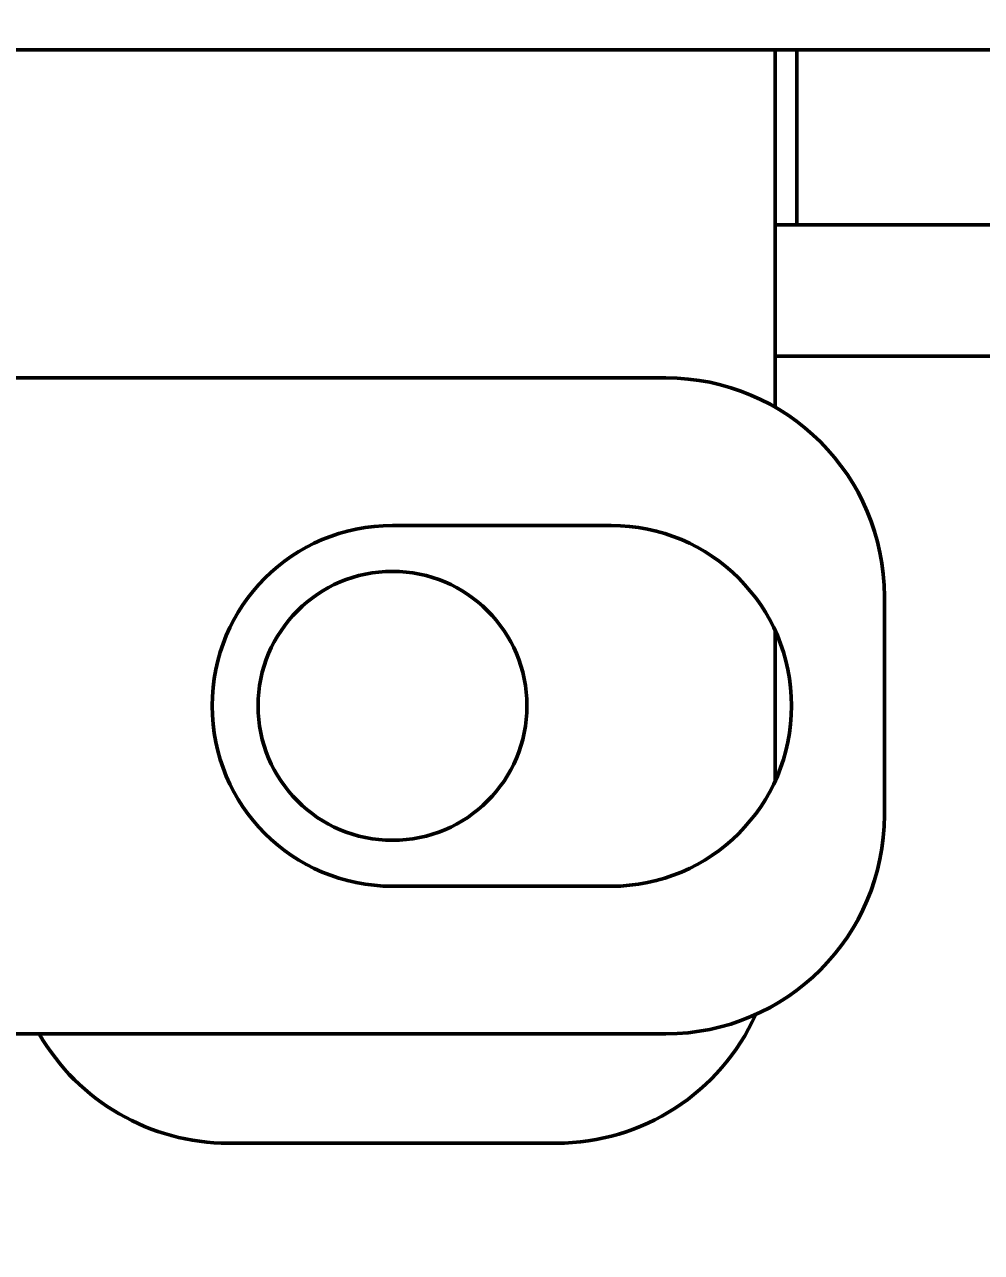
# Model space of a CAD drawing. Header units: millimetres. Extents: x 3100 to 5091, y 868 to 1900.
# Drawn here: x 3456.07 to 3464.83, y 1681.03 to 1692.26 of the extents above; entities that cross this region are included whole.
import ezdxf

# ---------------------------------------------------------------- set-up
doc = ezdxf.new("R2010")
doc.units = ezdxf.units.MM
doc.header["$LTSCALE"] = 1.8
doc.layers.add('외형선(ISO)', color=7, linetype='Continuous', lineweight=50)
doc.layers.add('치수(ISO)', color=7, linetype='Continuous', lineweight=25)
doc.styles.add('레이블 문자 (JIS)', font='')
doc.styles.get('레이블 문자 (JIS)').set_extended_font_data('Gulim')
doc.dimstyles.new('복사 대상기본값 (JIS)', dxfattribs={"dimscale": 1.5, "dimtxt": 3, "dimasz": 2, "dimexe": 1, "dimexo": 0.5, "dimgap": 0.8, "dimtad": 1, "dimdsep": 46, "dimtxsty": '레이블 문자 (JIS)', "dimblk": 'Filled-1', "dimcen": 0.09, "dimdle": 10, "dimclrd": 256, "dimclre": 256, "dimclrt": 256, "dimazin": 2, "dimtfac": 0.666667, "dimtmove": 0, "dimatfit": 3, "dimldrblk": 'OPEN', "dimfxl": 1, "dimtolj": 1, "dimtzin": 0, "dimlwd": -1, "dimlwe": -1, "dimarcsym": 0})

# ---------------------------------------------------------------- blocks, each defined once
blk = doc.blocks.new('Filled-1')
at = {"color": 0}
for p, q in [((0, 0), (-1, 0.1)), ((-1, 0.1), (-1, -0.1)), ((-1, 0), (0, 0)), ((-1, -0.1), (0, 0))]:
    blk.add_line(p, q, dxfattribs=at)
at = {"color": 0, "flags": 128}
blk.add_lwpolyline([(-1, -0.1), (0, 0), (-1, 0.1), (-1, -0.1)], dxfattribs=at)
at = {"color": 0}
blk.add_solid([(-1, -0.1), (0, 0), (-1, 0.1), (-1, -0.1)], dxfattribs=at)
blk = doc.blocks.new('*D693')
at = {"layer": 'Defpoints', "color": 0}
for p in [(3578.14, 1717.158), (3259.14, 1689.026), (3578.14, 1681.026)]:
    blk.add_point(p, dxfattribs=at)
at = {"layer": '치수(ISO)'}
for p, q in [((3259.14, 1689.776), (3259.14, 1718.658)), ((3578.14, 1681.776), (3578.14, 1718.658)), ((3262.14, 1717.158), (3575.14, 1717.158))]:
    blk.add_line(p, q, dxfattribs=at)
at = {"layer": '치수(ISO)', "linetype": 'ByBlock', "xscale": 3, "yscale": 3, "zscale": 3, "rotation": 180}
blk.add_blockref('Filled-1', (3259.14, 1717.158), dxfattribs=at)
at = {"layer": '치수(ISO)', "linetype": 'ByBlock', "xscale": 3, "yscale": 3, "zscale": 3}
blk.add_blockref('Filled-1', (3578.14, 1717.158), dxfattribs=at)
at = {"layer": '치수(ISO)', "insert": (3418.66, 1727.868), "char_height": 15, "attachment_point": 5, "style": '레이블 문자 (JIS)'}
blk.add_mtext('\\A1;319', dxfattribs=at)
blk = doc.blocks.new('_Open')
at = {"color": 0, "linetype": 'ByBlock', "lineweight": -2}
for p, q in [((-1, 0.1667), (0, 0)), ((-1, -0.1667), (0, 0)), ((0, 0), (-1, 0))]:
    blk.add_line(p, q, dxfattribs=at)

msp = doc.modelspace()

# ---------------------------------------------------------------- linework, layer by layer
at = {"layer": '외형선(ISO)'}
for p, q in [((3462.94, 1692.026), (3455.94, 1692.026)), ((3462.94, 1692.026), (3462.94, 1691.026)), ((3462.94, 1692.026), (3463.14, 1692.026)), ((3479.34, 1692.026), (3463.14, 1692.026)), ((3463.14, 1692.026), (3463.14, 1690.426)), ((3462.94, 1688.758), (3462.94, 1691.026)), ((3463.14, 1690.426), (3462.94, 1690.426)), ((3479.34, 1690.426), (3463.14, 1690.426)), ((3476.143, 1689.226), (3462.94, 1689.226)), ((3454.54, 1689.026), (3461.94, 1689.026)), ((3459.44, 1687.676), (3461.44, 1687.676)), ((3463.94, 1685.026), (3463.94, 1687.026)), ((3462.94, 1685.339), (3462.94, 1686.714)), ((3461.44, 1684.376), (3459.44, 1684.376)), ((3455.52, 1683.026), (3461.94, 1683.026)), ((3457.94, 1682.026), (3460.94, 1682.026))]:
    msp.add_line(p, q, dxfattribs=at)
msp.add_circle((3459.44, 1686.026), 1.23, dxfattribs=at)
for centre, radius, start, end in [((3461.94, 1687.026), 2, 0, 90), ((3459.44, 1686.026), 1.65, 90, 270), ((3461.44, 1686.026), 1.65, 270, 90), ((3461.94, 1685.026), 2, 270, 0), ((3460.94, 1684.026), 2, 270, 335.7048), ((3457.94, 1684.026), 2, 210, 270)]:
    msp.add_arc(centre, radius, start, end, dxfattribs=at)

# ---------------------------------------------------------------- dimensions: what is measured, and where the dimension line sits
at = {"layer": '치수(ISO)'}
dim = msp.add_linear_dim(base=(3578.14, 1717.158), p1=(3259.14, 1689.026), p2=(3578.14, 1681.026), angle=180, dimstyle='복사 대상기본값 (JIS)', override={"dimtxt": 10, "dimgap": 2, "dimtxsty": '레이블 문자 (JIS)', "dimtofl": 0, "dimatfit": 1, "dimldrblk": 'Open'}, dxfattribs=at)
dim.commit()
dim.dimension.update_dxf_attribs({"geometry": '*D693', "text_midpoint": (3418.66, 1717.158), "dimtype": 160})

doc.saveas('drawing.dxf')
